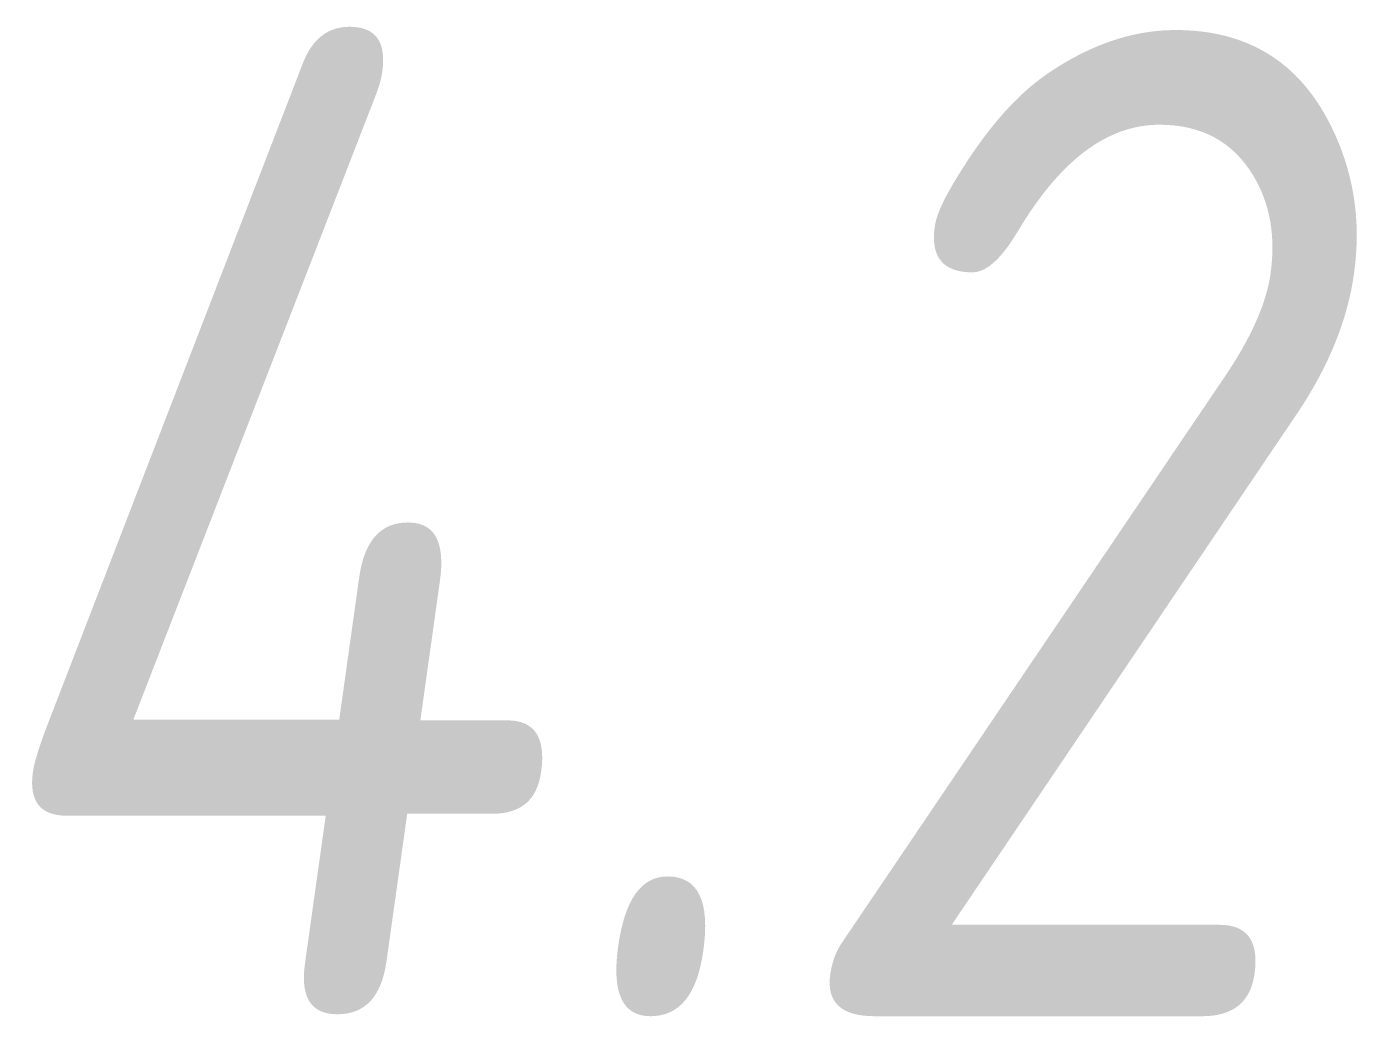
# Model space of a CAD drawing. Header units: millimetres. Extents: x -564166 to 631235, y -111927 to 129743.
# Drawn here: x -504269.3 to -503862, y 67602.7 to 67903.7 of the extents above; entities that cross this region are included whole.
import ezdxf

# ---------------------------------------------------------------- set-up
doc = ezdxf.new("R2010")
doc.units = ezdxf.units.MM
doc.layers.add('АР_Таблица отделки подвал', color=250, linetype='Continuous', lineweight=15)
doc.styles.add('Архитект', font='isocpeur.ttf', dxfattribs={"width": 0.8, "oblique": 8})

# ---------------------------------------------------------------- blocks, each defined once
blk = doc.blocks.new('*T1880')
at = {"layer": 'АР_Таблица отделки подвал', "color": 0, "lineweight": -2, "transparency": 16777216}
for p, q in [((0, 0), (21942.3, 0)), ((0, 0), (0, -54422.82)), ((21942.3, 0), (21942.3, -54422.82)), ((0, -500), (1576.27, -500)), ((1576.27, -500), (1576.27, -15658.92)), ((10252.53, -500), (10252.53, -15658.92)), ((10252.53, -1000), (21942.3, -1000)), ((11852.53, -1000), (11852.53, -15658.92)), ((13452.53, -1000), (13452.53, -15658.92)), ((15052.53, -1000), (15052.53, -54422.82)), ((16652.53, -1000), (16652.53, -54422.82)), ((18252.53, -1000), (18252.53, -54422.82)), ((19852.53, -1000), (19852.53, -54422.82)), ((0, -2080), (21942.3, -2080)), ((0, -8615.88), (21942.3, -8615.88)), ((0, -15658.92), (21942.3, -15658.92)), ((0, -16158.92), (21942.3, -16158.92)), ((1576.27, -16158.92), (1576.27, -30791.17)), ((10252.53, -16158.92), (10252.53, -30791.17)), ((11852.53, -16158.92), (11852.53, -30791.17)), ((13452.53, -16158.92), (13452.53, -30791.17)), ((0, -24711.17), (21942.3, -24711.17)), ((0, -30791.17), (21942.3, -30791.17)), ((0, -31291.17), (21942.3, -31291.17)), ((1576.27, -31291.17), (1576.27, -43822.82)), ((10252.53, -31291.17), (10252.53, -43822.82)), ((11852.53, -31291.17), (11852.53, -43822.82)), ((13452.53, -31291.17), (13452.53, -43822.82)), ((0, -37304.34), (21942.3, -37304.34)), ((0, -43822.82), (21942.3, -43822.82)), ((0, -44322.82), (21942.3, -44322.82)), ((1576.27, -44322.82), (1576.27, -54422.82)), ((10252.53, -44322.82), (10252.53, -54422.82)), ((11852.53, -44322.82), (11852.53, -54422.82)), ((13452.53, -44322.82), (13452.53, -54422.82)), ((0, -49372.82), (21942.3, -49372.82)), ((0, -54422.82), (21942.3, -54422.82))]:
    blk.add_line(p, q, dxfattribs=at)
at = {"layer": 'АР_Таблица отделки подвал', "color": 0, "linetype": 'ByBlock', "lineweight": 30, "transparency": 16777216}
blk.add_line((1576.27, -500), (21942.3, -500), dxfattribs=at)
at = {"layer": 'АР_Таблица отделки подвал', "lineweight": 15, "transparency": 16777216, "char_height": 300, "style": 'Архитект'}
for s, insert, width, attachment_point in [('Ведомость отделки стен', (10971.15, -250), 21842.3028, 5), ('площадь отделки стен, м2', (16097.42, -750), 11589.7686, 5), ('Номер пп', (788.13, -1290), 1476.2671, 5), ('Тип отделки', (5914.4, -1290), 8576.2671, 5), ('Подвал', (11052.53, -1540), 1500, 5), ('1 этаж', (12652.53, -1540), 1500, 5), ('2 этаж', (14252.53, -1540), 1500, 5), ('3 этаж', (15852.53, -1540), 1500, 5), ('4 этаж', (17452.53, -1540), 1500, 5), ('Всего', (20897.42, -1540), 1989.7686, 5), ('тех. этаж', (19052.53, -1540), 1500, 5), ('Краска водно-дисперсионная с добавлением противопоплесневых добавок матовая RAL 200 80 25;                                                                      • класс пож. опас. не хуже Г1, В1, Д2, Т2;\\P• улучшенная ц.п. штукатурка по сетке, шпаклевка, гладкий стеклохолст, финишная шпаклевка в 2 слоя.\\PBravo class Profi FW-55 или аналог.                                 (Начальная школа, спец. кабинеты).\\P* ссылка на модель носит рекоменд. характер и опред. внешний вид (форма, цвет, текстура, фактура) и качественные хар-ки материала или оборудования', (1676.27, -5347.94), 8476.2671, 4), ('59,0', (14252.53, -5347.94), 1400, 5), ('1.9', (788.13, -5347.94), 1376.2671, 5), ('59.0', (20897.42, -5347.94), 1889.7686, 5), ('-', (11052.53, -5347.94), 1400, 5), ('-', (12652.53, -5347.94), 1400, 5), ('-', (15852.53, -5347.94), 1400, 5), ('-', (17452.53, -5347.94), 1400, 5), ('-', (19052.53, -5347.94), 1400, 5), ('Краска водно-дисперсионная с добавлением противопоплесневых добавок матовая RAL 110 85 50;                                                                      • класс пож. опас. не хуже Г1, В1, Д2, Т2;\\P• улучшенная ц.п. штукатурка по сетке, шпаклевка, гладкий стеклохолст, финишная шпаклевка в 2 слоя.\\PBravo class Profi FW-55 или аналог.                                 (Начальная школа, универсальные учебные кабинеты).\\P* ссылка на модель носит рекоменд. характер и опред. внешний вид (форма, цвет, текстура, фактура) и качественные хар-ки материала или оборудования', (1676.27, -12137.4), 8476.2671, 4), ('152,7', (12652.53, -12137.4), 1400, 5), ('149,2', (14252.53, -12137.4), 1400, 5), ('301.9', (20897.42, -12137.4), 1889.7686, 5), ('1.10', (788.13, -12137.4), 1376.2671, 5), ('-', (11052.53, -12137.4), 1400, 5), ('-', (15852.53, -12137.4), 1400, 5), ('-', (17452.53, -12137.4), 1400, 5), ('-', (19052.53, -12137.4), 1400, 5), ('{\\C256;\\c0;Детали отделки стен классов, коридоров и рекреаций}', (100, -15908.92), 14852.5342, 4), ('{\\C256;\\c0;К}ерамическая плитка Kerama Marazzi Аккорд белый грань глянцевый 8,5х28,5х9 RАL 9010 белый или аналог.                         {\\C4;•} затирка швов в цвет RAL 9010;                                         • улучшенная ц.п. штукатурка по сетке.\\PФартуки в местах установки сантехнических приборов. Высота фартука от уровня чистого пола до верха дверного проема для учебных кабинетов, и от уровня чистого пола до потолка для рекреаций. Ширину фартука принять по ширине сантехнического прибора +200мм с каждой стороны. В случае уголового примыкания, завести фартук на боковую стенку на ширину 400мм.                                       * ссылка на модель носит рекоменд. характер и опред. внешний вид (форма, цвет, текстура, фактура) и качественные хар-ки материала или оборудования.   ', (1676.27, -20435.05), 8476.2671, 4), ('14.8', (12652.53, -20435.05), 1400, 5), ('6.3', (14252.53, -20435.05), 1400, 5), ('9.3', (15852.53, -20435.05), 1400, 5), ('6.8', (17452.53, -20435.05), 1400, 5), ('37.2', (20897.42, -20435.05), 1889.7686, 5), ('2.1', (788.13, -20435.05), 1376.2671, 5), ('-', (11052.53, -20435.05), 1400, 5), ('-', (19052.53, -20435.05), 1400, 5), ('Бетонная плитка под кирпич 205х60х18мм, цвет: белый\\P• обработка поверхности: рифленая;                                                • шов: шириной не более 3-4мм;                                   • затирка швов под окраску RAL 9010;                                   • улучшенная ц.п. штукатурка по сетке.\\PТипа Bremen BR-001 или аналог.                              (Тамбур, коридоры 1 эт., рекреации 1эт.)\\P* ссылка на модель носит рекоменд. характер и опред. внешний вид (форма, цвет, текстура, фактура) и качественные хар-ки материала или оборудования', (1676.27, -27751.17), 8476.2671, 4), ('2.2', (788.13, -27751.17), 1376.2671, 5), ('288.5', (12652.53, -27751.17), 1400, 5), ('288.5', (20897.42, -27751.17), 1889.7686, 5), ('-', (11052.53, -27751.17), 1400, 5), ('-', (14252.53, -27751.17), 1400, 5), ('-', (15852.53, -27751.17), 1400, 5), ('-', (17452.53, -27751.17), 1400, 5), ('-', (19052.53, -27751.17), 1400, 5), ('Отделка стен лестничных клеток и коридоров с рекреациями', (100, -31041.17), 14852.5342, 4), ('Краска водно-дисперсионная RAL 9010,  матовая,       интерьерная моющаяся с высокой степенью износостойкости,                                       • класс пожарной опасности НГ;\\P• улучшенная ц.п. штукатурка по сетке, шпаклевка, гладкий стеклохолст, финишная шпаклевка в 2 слоя.\\PBravo Decor Class profi W-200НГ или аналог.\\P* ссылка на модель носит рекоменд. характер и опред. внешний вид (форма, цвет, текстура, фактура) и качественные хар-ки материала или оборудования', (1676.27, -34297.76), 8476.2671, 4), ('3.1', (788.13, -34297.76), 1376.2671, 5), ('1514.2', (12652.53, -34297.76), 1400, 5), ('1055.3', (14252.53, -34297.76), 1400, 5), ('1256.1', (15852.53, -34297.76), 1400, 5), ('801.8', (17452.53, -34297.76), 1400, 5), ('32.1', (19052.53, -34297.76), 1400, 5), ('4659.5', (20897.42, -34297.76), 1889.7686, 5), ('-', (11052.53, -34297.76), 1400, 5), ('Краска водно-дисперсионная RAL 200 80 25, матовая, интерьерная моющаяся с высокой степенью износостойкости,                                                                   • класс пожарной опасности НГ;\\P• улучшенная ц.п. штукатурка по сетке, шпаклевка, гладкий стеклохолст, финишная шпаклевка в 2 слоя.\\PBravo Decor class profi W-200НГ или аналог.     {\\C211;                               \\C256;\\c0;(Окраска стен лестничных клеток в зоне поручня). \\P}* ссылка на модель носит рекоменд. характер и опред. внешний вид (форма, цвет, текстура, фактура) и качественные хар-ки материала или оборудования', (1676.27, -40563.58), 8476.2671, 4), ('3.2', (788.13, -40563.58), 1376.2671, 5), ('64.3', (12652.53, -40563.58), 1400, 5), ('71.1', (14252.53, -40563.58), 1400, 5), ('41.6', (15852.53, -40563.58), 1400, 5), ('29.5', (17452.53, -40563.58), 1400, 5), ('206.5', (20897.42, -40563.58), 1889.7686, 5), ('-', (11052.53, -40563.58), 1400, 5), ('-', (19052.53, -40563.58), 1400, 5), ('Отделка стен санузлов, акцентные стены в санузлах', (100, -44072.82), 14852.5342, 4), ('{\\C256;\\c0;Керамогранит крупноформатный Kerama Marazzi Фондамента пепельный светлый DL600720R или аналог.\\P• размер: 600х600х9мм, матовый;\\P• цвет: "под бетон"; раскладка: без смещения;                                                         • улучшенная ц.п. штукатурка по сетке.\\P* ссылка на модель носит рекоменд. характер и опред. внешний вид (форма, цвет, текстура, фактура) и качественные характеристики материала или оборудования }', (1676.27, -46847.82), 8476.2671, 4), ('4.1', (788.13, -46847.82), 1376.2671, 5), ('516.2', (12652.53, -46847.82), 1400, 5), ('482.8', (14252.53, -46847.82), 1400, 5), ('393.4', (15852.53, -46847.82), 1400, 5), ('264.9', (17452.53, -46847.82), 1400, 5), ('1657.3', (20897.42, -46847.82), 1889.7686, 5), ('-', (11052.53, -46847.82), 1400, 5), ('-', (19052.53, -46847.82), 1400, 5), ('Мозаика стеклянная роскошная "Уваровит глянцевый" или аналог, размер 23х23х6мм                                             • поверхность: глянцевая;\\P• улучшенная ц.п. штукатурка по сетке.\\PАкцентная стена в с/у для девочек начальной школы, с/у при спортблоке, душевые женские. \\P* ссылка на модель носит рекоменд. характер и опред. внешний вид (форма, цвет, текстура, фактура) и кач-ые хар-ки материала или оборудования', (1676.27, -51897.82), 8476.2671, 4), ('4.2', (788.13, -51897.82), 1376.2671, 5), ('36.8', (12652.53, -51897.82), 1400, 5), ('14.8', (14252.53, -51897.82), 1400, 5), ('51.6', (20897.42, -51897.82), 1889.7686, 5), ('-', (11052.53, -51897.82), 1400, 5), ('-', (15852.53, -51897.82), 1400, 5), ('-', (17452.53, -51897.82), 1400, 5), ('-', (19052.53, -51897.82), 1400, 5)]:
    blk.add_mtext(s, dxfattribs=dict(at, insert=insert, width=width, attachment_point=attachment_point))

msp = doc.modelspace()

# ---------------------------------------------------------------- block references
msp.add_blockref('*T1880', (-504875.64, 119650.55))

doc.saveas('drawing.dxf')
